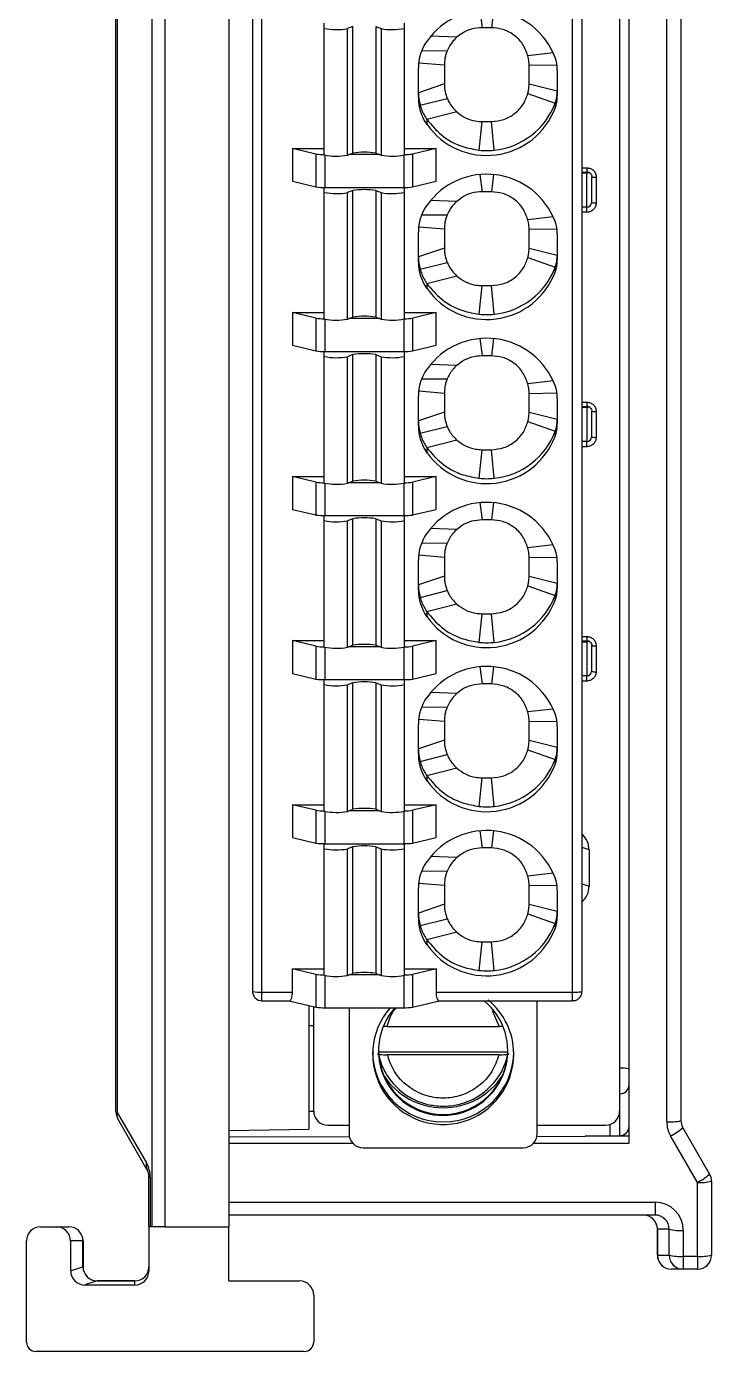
# Model space of a CAD drawing. Header units: millimetres. Extents: x 166 to 181, y 169 to 275.
# Drawn here: x 165.83 to 180.38, y 169.47 to 197.63 of the extents above; entities that cross this region are included whole.
import ezdxf

# ---------------------------------------------------------------- set-up
doc = ezdxf.new("R2010")
doc.units = ezdxf.units.MM

msp = doc.modelspace()

# ---------------------------------------------------------------- linework, layer by layer
at = {"color": 7, "linetype": 'Continuous', "lineweight": 25}
for p, q in [((167.729, 174.559), (167.729, 240.281)), ((167.757, 240.27), (167.757, 174.548)), ((170.129, 240.116), (170.129, 172.117)), ((179.729, 224.029), (179.729, 174.373)), ((178.429, 174.575), (178.429, 223.687)), ((178.629, 173.895), (178.629, 223.829)), ((170.629, 219.259), (170.629, 177.12)), ((170.829, 177.103), (170.829, 219.242)), ((177.429, 177.103), (177.429, 219.242)), ((177.629, 177.12), (177.629, 219.259)), ((168.77, 214.986), (168.77, 172.117)), ((168.498, 172.117), (168.498, 214.845)), ((172.154, 197.586), (172.154, 197.693)), ((173.854, 197.693), (173.854, 197.586)), ((172.154, 194.896), (172.154, 197.586)), ((172.76, 197.625), (172.648, 197.581)), ((172.648, 194.892), (172.648, 197.581)), ((172.76, 194.936), (172.76, 197.625)), ((173.248, 197.625), (173.36, 197.581)), ((173.248, 197.625), (173.248, 194.936)), ((173.36, 197.581), (173.36, 194.892)), ((173.854, 197.586), (173.854, 194.896)), ((175.704, 197.6), (175.504, 197.6)), ((174.154, 196.114), (174.154, 196.744)), ((174.704, 196.802), (174.704, 196.404)), ((176.504, 196.404), (176.504, 196.802)), ((177.104, 196.706), (177.104, 196.151)), ((174.704, 196.404), (174.154, 196.219)), ((176.504, 196.404), (177.104, 196.256)), ((174.19, 195.954), (174.765, 196.098)), ((176.478, 196.202), (177.057, 195.995)), ((177.057, 195.995), (177.057, 195.891)), ((174.969, 195.81), (174.335, 195.646)), ((174.335, 195.646), (174.335, 195.542)), ((175.447, 194.997), (175.504, 195.606)), ((175.504, 195.606), (175.704, 195.606)), ((175.761, 194.997), (175.704, 195.606)), ((171.479, 195.034), (172.154, 195.034)), ((171.479, 195.034), (171.479, 194.337)), ((171.977, 194.915), (171.479, 195.034)), ((171.977, 194.915), (171.977, 194.217)), ((172.648, 194.892), (172.76, 194.936)), ((173.33, 194.903), (172.677, 194.903)), ((173.248, 194.936), (173.36, 194.892)), ((173.854, 195.034), (174.529, 195.034)), ((174.529, 195.034), (174.031, 194.915)), ((174.031, 194.915), (174.031, 194.217)), ((174.529, 194.337), (174.529, 195.034)), ((171.479, 194.337), (171.977, 194.217)), ((174.031, 194.217), (174.529, 194.337)), ((177.629, 194.532), (177.729, 194.532)), ((177.629, 194.513), (177.729, 194.513)), ((177.729, 194.537), (177.729, 194.532)), ((177.729, 193.785), (177.729, 194.513)), ((177.829, 194.432), (177.829, 193.885)), ((177.929, 194.424), (177.929, 193.876)), ((172.154, 194.099), (172.154, 194.206)), ((172.154, 191.41), (172.154, 194.099)), ((172.165, 194.206), (173.843, 194.206)), ((172.76, 194.139), (172.648, 194.095)), ((172.648, 191.405), (172.648, 194.095)), ((172.76, 191.449), (172.76, 194.139)), ((173.248, 194.139), (173.36, 194.095)), ((173.248, 194.139), (173.248, 191.449)), ((173.36, 194.095), (173.36, 191.405)), ((173.854, 194.206), (173.854, 194.099)), ((173.854, 194.099), (173.854, 191.41)), ((175.704, 194.114), (175.504, 194.114)), ((177.729, 193.677), (177.729, 193.785)), ((174.154, 192.627), (174.154, 193.257)), ((174.704, 193.316), (174.704, 192.917)), ((176.504, 192.917), (176.504, 193.316)), ((177.104, 193.22), (177.104, 192.664)), ((174.704, 192.917), (174.154, 192.732)), ((176.504, 192.917), (177.104, 192.769)), ((174.19, 192.467), (174.765, 192.611)), ((176.478, 192.715), (177.057, 192.509)), ((177.057, 192.509), (177.057, 192.404)), ((174.969, 192.323), (174.335, 192.159)), ((174.335, 192.159), (174.335, 192.055)), ((175.447, 191.51), (175.504, 192.119)), ((175.504, 192.119), (175.704, 192.119)), ((175.761, 191.51), (175.704, 192.119)), ((171.479, 191.547), (172.154, 191.547)), ((171.479, 191.547), (171.479, 190.85)), ((171.977, 191.428), (171.479, 191.547)), ((173.854, 191.547), (174.529, 191.547)), ((174.529, 191.547), (174.031, 191.428)), ((174.529, 190.85), (174.529, 191.547)), ((171.977, 191.428), (171.977, 190.731)), ((172.648, 191.405), (172.76, 191.449)), ((173.33, 191.417), (172.677, 191.417)), ((173.248, 191.449), (173.36, 191.405)), ((174.031, 191.428), (174.031, 190.731)), ((171.479, 190.85), (171.977, 190.731)), ((172.154, 190.613), (172.154, 190.719)), ((172.165, 190.719), (173.843, 190.719)), ((172.76, 190.652), (172.648, 190.608)), ((172.76, 187.962), (172.76, 190.652)), ((173.248, 190.652), (173.36, 190.608)), ((173.248, 190.652), (173.248, 187.962)), ((173.854, 190.719), (173.854, 190.613)), ((174.031, 190.731), (174.529, 190.85)), ((172.154, 187.923), (172.154, 190.613)), ((172.648, 187.918), (172.648, 190.608)), ((173.36, 190.608), (173.36, 187.918)), ((173.854, 190.613), (173.854, 187.923)), ((175.704, 190.627), (175.504, 190.627)), ((174.704, 189.829), (174.704, 189.43)), ((176.504, 189.43), (176.504, 189.829)), ((174.154, 189.141), (174.154, 189.77)), ((177.104, 189.733), (177.104, 189.178)), ((177.629, 189.551), (177.729, 189.551)), ((177.629, 189.532), (177.729, 189.532)), ((177.729, 189.556), (177.729, 189.551)), ((177.729, 189.532), (177.729, 188.804)), ((174.704, 189.43), (174.154, 189.245)), ((176.478, 189.228), (177.057, 189.022)), ((176.504, 189.43), (177.104, 189.282)), ((177.829, 189.451), (177.829, 188.904)), ((177.929, 189.443), (177.929, 188.895)), ((174.19, 188.98), (174.765, 189.124)), ((177.057, 189.022), (177.057, 188.917)), ((174.969, 188.837), (174.335, 188.673)), ((174.335, 188.673), (174.335, 188.568)), ((177.729, 188.696), (177.729, 188.804)), ((175.447, 188.024), (175.504, 188.632)), ((175.504, 188.632), (175.704, 188.632)), ((175.761, 188.024), (175.704, 188.632)), ((171.479, 188.061), (172.154, 188.061)), ((171.479, 188.061), (171.479, 187.363)), ((171.977, 187.941), (171.479, 188.061)), ((171.977, 187.941), (171.977, 187.244)), ((172.648, 187.918), (172.76, 187.962)), ((173.33, 187.93), (172.677, 187.93)), ((173.248, 187.962), (173.36, 187.918)), ((173.854, 188.061), (174.529, 188.061)), ((174.529, 188.061), (174.031, 187.941)), ((174.031, 187.941), (174.031, 187.244)), ((174.529, 187.363), (174.529, 188.061)), ((171.479, 187.363), (171.977, 187.244)), ((174.031, 187.244), (174.529, 187.363)), ((172.154, 187.126), (172.154, 187.233)), ((172.154, 184.436), (172.154, 187.126)), ((172.165, 187.233), (173.843, 187.233)), ((172.76, 187.165), (172.648, 187.121)), ((172.648, 184.432), (172.648, 187.121)), ((172.76, 184.476), (172.76, 187.165)), ((173.248, 187.165), (173.36, 187.121)), ((173.248, 187.165), (173.248, 184.476)), ((173.36, 187.121), (173.36, 184.432)), ((173.854, 187.233), (173.854, 187.126)), ((173.854, 187.126), (173.854, 184.436)), ((175.704, 187.14), (175.504, 187.14)), ((174.154, 185.654), (174.154, 186.283)), ((174.704, 186.342), (174.704, 185.944)), ((176.504, 185.944), (176.504, 186.342)), ((177.104, 186.246), (177.104, 185.691)), ((174.704, 185.944), (174.154, 185.758)), ((176.504, 185.944), (177.104, 185.796)), ((174.19, 185.493), (174.765, 185.638)), ((176.478, 185.742), (177.057, 185.535)), ((174.969, 185.35), (174.335, 185.186)), ((177.057, 185.535), (177.057, 185.431)), ((174.335, 185.186), (174.335, 185.082)), ((175.447, 184.537), (175.504, 185.146)), ((175.504, 185.146), (175.704, 185.146)), ((175.761, 184.537), (175.704, 185.146)), ((171.479, 184.574), (172.154, 184.574)), ((171.479, 184.574), (171.479, 183.877)), ((171.977, 184.455), (171.479, 184.574)), ((171.977, 184.455), (171.977, 183.757)), ((172.648, 184.432), (172.76, 184.476)), ((173.33, 184.443), (172.677, 184.443)), ((173.248, 184.476), (173.36, 184.432)), ((173.854, 184.574), (174.529, 184.574)), ((174.529, 184.574), (174.031, 184.455)), ((174.031, 184.455), (174.031, 183.757)), ((174.529, 183.877), (174.529, 184.574)), ((177.629, 184.57), (177.729, 184.57)), ((177.629, 184.551), (177.729, 184.551)), ((177.729, 184.575), (177.729, 184.57)), ((177.729, 184.551), (177.729, 183.823)), ((177.829, 184.471), (177.829, 183.923)), ((177.929, 184.462), (177.929, 183.914)), ((171.479, 183.877), (171.977, 183.757)), ((172.154, 183.639), (172.154, 183.746)), ((172.154, 180.95), (172.154, 183.639)), ((172.165, 183.746), (173.843, 183.746)), ((172.76, 183.679), (172.648, 183.635)), ((172.648, 180.945), (172.648, 183.635)), ((172.76, 180.989), (172.76, 183.679)), ((173.248, 183.679), (173.36, 183.635)), ((173.248, 183.679), (173.248, 180.989)), ((173.36, 183.635), (173.36, 180.945)), ((173.854, 183.746), (173.854, 183.639)), ((173.854, 183.639), (173.854, 180.95)), ((174.031, 183.757), (174.529, 183.877)), ((175.704, 183.653), (175.504, 183.653)), ((177.729, 183.715), (177.729, 183.823)), ((174.154, 182.167), (174.154, 182.797)), ((174.704, 182.856), (174.704, 182.457)), ((176.504, 182.457), (176.504, 182.856)), ((177.104, 182.76), (177.104, 182.204)), ((174.704, 182.457), (174.154, 182.272)), ((176.478, 182.255), (177.057, 182.048)), ((176.504, 182.457), (177.104, 182.309)), ((174.19, 182.007), (174.765, 182.151)), ((177.057, 182.048), (177.057, 181.944)), ((174.969, 181.863), (174.335, 181.699)), ((174.335, 181.699), (174.335, 181.595)), ((175.447, 181.05), (175.504, 181.659)), ((175.504, 181.659), (175.704, 181.659)), ((175.761, 181.05), (175.704, 181.659)), ((171.479, 181.087), (172.154, 181.087)), ((171.479, 181.087), (171.479, 180.39)), ((171.977, 180.968), (171.479, 181.087)), ((173.854, 181.087), (174.529, 181.087)), ((174.529, 181.087), (174.031, 180.968)), ((174.529, 180.39), (174.529, 181.087)), ((171.977, 180.968), (171.977, 180.271)), ((172.648, 180.945), (172.76, 180.989)), ((173.33, 180.957), (172.677, 180.957)), ((173.248, 180.989), (173.36, 180.945)), ((174.031, 180.968), (174.031, 180.271)), ((171.479, 180.39), (171.977, 180.271)), ((172.154, 180.153), (172.154, 180.259)), ((172.165, 180.259), (173.843, 180.259)), ((173.854, 180.259), (173.854, 180.153)), ((174.031, 180.271), (174.529, 180.39)), ((177.629, 180.464), (177.647, 180.446)), ((172.154, 177.463), (172.154, 180.153)), ((172.76, 180.192), (172.648, 180.148)), ((172.648, 177.458), (172.648, 180.148)), ((172.76, 177.502), (172.76, 180.192)), ((173.248, 180.192), (173.36, 180.148)), ((173.248, 180.192), (173.248, 177.502)), ((173.36, 180.148), (173.36, 177.458)), ((173.854, 180.153), (173.854, 177.463)), ((175.704, 180.167), (175.504, 180.167)), ((177.779, 180.129), (177.629, 180.178)), ((177.779, 180.129), (177.779, 179.356)), ((177.629, 179.405), (177.779, 179.356)), ((174.154, 178.681), (174.154, 179.31)), ((174.704, 179.369), (174.704, 178.97)), ((176.504, 178.97), (176.504, 179.369)), ((177.104, 179.273), (177.104, 178.718)), ((174.704, 178.97), (174.154, 178.785)), ((176.504, 178.97), (177.104, 178.822)), ((174.19, 178.52), (174.765, 178.664)), ((176.478, 178.768), (177.057, 178.562)), ((177.057, 178.562), (177.057, 178.457)), ((174.969, 178.377), (174.335, 178.213)), ((174.335, 178.213), (174.335, 178.108)), ((175.447, 177.564), (175.504, 178.172)), ((175.504, 178.172), (175.704, 178.172)), ((175.761, 177.564), (175.704, 178.172)), ((171.479, 177.601), (172.154, 177.601)), ((171.479, 177.103), (171.479, 177.601)), ((171.977, 177.481), (171.479, 177.601)), ((171.977, 177.481), (171.977, 176.784)), ((172.648, 177.458), (172.76, 177.502)), ((173.33, 177.47), (172.677, 177.47)), ((173.248, 177.502), (173.36, 177.458)), ((173.854, 177.601), (174.529, 177.601)), ((174.529, 177.601), (174.031, 177.481)), ((174.031, 177.481), (174.031, 176.784)), ((174.529, 177.601), (174.529, 177.103)), ((170.829, 177.103), (171.479, 177.103)), ((170.829, 176.92), (171.412, 176.92)), ((171.409, 176.92), (171.977, 176.784)), ((174.031, 176.784), (174.598, 176.92)), ((174.529, 177.103), (177.429, 177.103)), ((174.595, 176.92), (177.429, 176.92)), ((176.679, 174.095), (176.679, 176.92)), ((171.829, 176.819), (171.829, 174.194)), ((171.929, 174.575), (171.929, 176.796)), ((172.165, 176.773), (173.843, 176.773)), ((172.679, 176.773), (172.679, 174.095)), ((173.491, 176.371), (175.866, 176.371)), ((176.053, 175.825), (173.305, 175.825)), ((175.866, 175.773), (173.491, 175.773)), ((178.432, 174.054), (178.432, 174.944)), ((167.757, 174.548), (168.376, 173.475)), ((168.388, 173.336), (167.769, 174.409)), ((171.929, 174.567), (171.829, 174.567)), ((170.129, 174.161), (171.829, 174.194)), ((170.129, 174.029), (172.685, 174.033)), ((172.229, 174.276), (172.679, 174.276)), ((176.673, 174.039), (177.694, 174.041)), ((176.679, 174.276), (178.129, 174.276)), ((177.694, 174.041), (178.415, 174.053)), ((178.629, 174.042), (177.694, 174.041)), ((178.229, 174.05), (178.229, 174.293)), ((178.432, 174.054), (178.425, 174.054)), ((180.079, 173.06), (179.509, 174.047)), ((179.769, 174.223), (180.338, 173.236)), ((170.129, 173.895), (172.756, 173.895)), ((172.979, 173.796), (176.379, 173.796)), ((176.601, 173.895), (178.629, 173.895)), ((168.429, 172.117), (168.429, 173.186)), ((168.457, 173.175), (168.457, 172.117)), ((180.079, 171.49), (180.079, 173.06)), ((180.379, 173.086), (180.379, 171.517)), ((170.129, 172.64), (179.179, 172.64)), ((179.179, 172.64), (179.179, 172.367)), ((179.179, 172.367), (170.129, 172.367)), ((166.129, 172.117), (166.462, 172.117)), ((166.462, 172.117), (166.729, 172.117)), ((168.457, 172.117), (168.429, 172.117)), ((168.429, 172.117), (168.429, 171.179)), ((168.498, 172.117), (168.457, 172.117)), ((168.77, 172.117), (168.498, 172.117)), ((168.77, 172.117), (170.129, 172.117)), ((170.129, 170.967), (170.129, 172.117)), ((179.23, 172.067), (179.229, 172.067)), ((179.229, 171.517), (179.229, 172.067)), ((179.478, 172.067), (179.23, 172.067)), ((179.23, 172.067), (179.23, 171.517)), ((179.478, 171.517), (179.478, 172.067)), ((179.479, 172.067), (179.478, 172.067)), ((179.479, 171.517), (179.479, 172.067)), ((165.829, 169.667), (165.829, 171.817)), ((167.028, 171.817), (166.764, 171.817)), ((166.764, 171.817), (166.766, 171.179)), ((167.028, 171.266), (167.028, 171.817)), ((167.029, 171.817), (167.028, 171.817)), ((167.029, 171.817), (167.029, 171.267)), ((179.779, 172.04), (179.779, 171.49)), ((179.23, 171.517), (179.229, 171.517)), ((179.23, 171.517), (179.478, 171.517)), ((179.479, 171.517), (179.478, 171.517)), ((179.779, 171.49), (180.079, 171.49)), ((179.779, 171.49), (179.779, 171.217)), ((180.079, 171.49), (180.079, 171.217)), ((166.766, 171.179), (167.028, 171.266)), ((179.777, 171.217), (179.529, 171.217)), ((179.777, 171.217), (179.779, 171.217)), ((180.079, 171.217), (179.779, 171.217)), ((167.328, 170.966), (167.068, 170.88)), ((168.129, 170.967), (167.328, 170.967)), ((167.329, 170.967), (168.129, 170.967)), ((168.129, 170.88), (168.129, 170.967)), ((168.129, 170.967), (168.129, 170.967)), ((170.129, 170.967), (171.629, 170.967)), ((167.068, 170.88), (168.129, 170.88)), ((171.929, 170.667), (171.929, 169.667)), ((171.729, 169.467), (166.029, 169.467))]:
    msp.add_line(p, q, dxfattribs=at)
at = {"color": 8, "linetype": 'Continuous', "lineweight": 25}
for p, q in [((178.432, 175.485), (178.432, 223.829)), ((179.429, 174.347), (179.429, 223.829)), ((175.459, 197.966), (175.504, 197.6)), ((175.748, 197.966), (175.704, 197.6)), ((174.969, 197.396), (174.413, 197.417)), ((174.225, 197.113), (174.765, 197.108)), ((174.704, 196.802), (174.159, 196.848)), ((177.015, 197.067), (176.478, 197.004)), ((176.504, 196.802), (177.096, 196.811)), ((172.165, 194.89), (172.165, 194.206)), ((173.843, 194.89), (173.843, 194.206)), ((177.629, 194.623), (177.729, 194.623)), ((177.729, 194.623), (177.729, 194.537)), ((175.459, 194.479), (175.504, 194.114)), ((175.748, 194.479), (175.704, 194.114)), ((174.969, 193.909), (174.413, 193.931)), ((177.729, 193.785), (177.629, 193.785)), ((174.225, 193.626), (174.765, 193.622)), ((177.015, 193.58), (176.478, 193.518)), ((177.729, 193.677), (177.629, 193.677)), ((174.704, 193.316), (174.159, 193.361)), ((176.504, 193.316), (177.096, 193.324)), ((172.165, 191.403), (172.165, 190.719)), ((173.843, 191.403), (173.843, 190.719)), ((175.459, 190.993), (175.504, 190.627)), ((175.748, 190.993), (175.704, 190.627)), ((174.969, 190.423), (174.413, 190.444)), ((174.225, 190.139), (174.765, 190.135)), ((177.015, 190.093), (176.478, 190.031)), ((174.704, 189.829), (174.159, 189.874)), ((176.504, 189.829), (177.096, 189.838)), ((177.629, 189.642), (177.729, 189.642)), ((177.729, 189.642), (177.729, 189.556)), ((177.729, 188.804), (177.629, 188.804)), ((177.729, 188.696), (177.629, 188.696)), ((172.165, 187.917), (172.165, 187.233)), ((173.843, 187.917), (173.843, 187.233)), ((175.459, 187.506), (175.504, 187.14)), ((175.748, 187.506), (175.704, 187.14)), ((174.969, 186.936), (174.413, 186.957)), ((174.225, 186.653), (174.765, 186.648)), ((177.015, 186.607), (176.478, 186.544)), ((174.704, 186.342), (174.159, 186.388)), ((176.504, 186.342), (177.096, 186.351)), ((177.629, 184.661), (177.729, 184.661)), ((177.729, 184.661), (177.729, 184.575)), ((172.165, 184.43), (172.165, 183.746)), ((173.843, 184.43), (173.843, 183.746)), ((175.459, 184.019), (175.504, 183.653)), ((175.748, 184.019), (175.704, 183.653)), ((177.729, 183.823), (177.629, 183.823)), ((177.729, 183.715), (177.629, 183.715)), ((174.969, 183.449), (174.413, 183.471)), ((174.225, 183.166), (174.765, 183.162)), ((177.015, 183.12), (176.478, 183.058)), ((174.704, 182.856), (174.159, 182.901)), ((176.504, 182.856), (177.096, 182.864)), ((172.165, 180.943), (172.165, 180.259)), ((173.843, 180.943), (173.843, 180.259)), ((175.459, 180.533), (175.504, 180.167)), ((175.748, 180.533), (175.704, 180.167)), ((177.629, 180.436), (177.647, 180.446)), ((174.969, 179.963), (174.413, 179.984)), ((174.225, 179.679), (174.765, 179.675)), ((174.704, 179.369), (174.159, 179.414)), ((177.015, 179.633), (176.478, 179.571)), ((176.504, 179.369), (177.096, 179.378)), ((172.165, 177.457), (172.165, 176.773)), ((173.843, 177.457), (173.843, 176.773)), ((170.829, 176.92), (170.829, 177.103)), ((177.429, 176.92), (177.429, 177.103)), ((175.718, 176.713), (175.866, 176.371)), ((171.829, 176.392), (171.929, 176.392)), ((178.429, 175.485), (178.432, 175.485)), ((178.432, 174.944), (178.429, 174.944)), ((178.425, 174.529), (178.425, 174.054))]:
    msp.add_line(p, q, dxfattribs=at)
at = {"color": 7, "linetype": 'Continuous', "lineweight": 25, "flags": 128}
for points in [[(177.836, 194.429), (177.831, 194.431), (177.829, 194.432)], [(177.836, 189.448), (177.831, 189.45), (177.829, 189.451)], [(177.836, 184.467), (177.831, 184.469), (177.829, 184.471)]]:
    msp.add_lwpolyline(points, dxfattribs=at)
at = {"color": 7, "linetype": 'Continuous', "lineweight": 25}
for centre, radius, start, end in [((175.604, 196.421), 1.552, 20.591, 144.7909), ((172.413, 198.886), 1.326, 258.7141, 280.1925), ((173.594, 198.886), 1.326, 259.8075, 281.2859), ((175.147, 196.743), 0.994, 144.8158, 179.9907), ((176.359, 196.706), 0.745, 0.002, 20.4659), ((175.146, 196.219), 0.993, 180.0007, 195.4839), ((175.147, 196.114), 0.994, 180.0094, 215.1841), ((175.606, 196.538), 1.549, 275.7465, 339.4715), ((176.359, 196.256), 0.745, 339.5341, 359.998), ((176.359, 196.151), 0.745, 339.5341, 359.9981), ((175.604, 196.437), 1.552, 215.2092, 339.409), ((172.133, 195.964), 1.061, 261.5066, 271.0933), ((172.413, 196.197), 1.326, 258.714, 280.1922), ((173.004, 193.408), 1.547, 80.9202, 99.0798), ((173.594, 196.197), 1.326, 259.8078, 281.286), ((173.874, 195.964), 1.061, 268.9067, 278.4934), ((175.604, 196.545), 1.556, 264.1973, 275.8027), ((175.604, 192.934), 1.552, 20.591, 144.7908), ((177.729, 194.613), 0.1, 269.9909, 298.094), ((172.137, 195.296), 1.091, 261.5557, 271.4592), ((172.413, 195.4), 1.326, 258.7133, 280.1929), ((173.004, 192.612), 1.546, 80.9193, 99.0807), ((173.594, 195.4), 1.326, 259.8071, 281.2867), ((173.87, 195.296), 1.091, 268.5408, 278.4443), ((175.147, 193.257), 0.994, 144.8159, 179.9906), ((177.729, 193.885), 0.0998, 269.8912, 359.8907), ((177.904, 194.169), 0.294, 255.2044, 274.8316), ((176.359, 193.22), 0.745, 0.002, 20.4659), ((175.146, 192.732), 0.993, 180.0007, 195.4839), ((175.147, 192.627), 0.994, 180.0094, 215.1841), ((176.359, 192.769), 0.745, 339.5341, 359.998), ((176.359, 192.664), 0.745, 339.534, 359.9981), ((175.604, 192.95), 1.552, 215.2092, 339.409), ((175.606, 193.052), 1.549, 275.7465, 339.4715), ((175.604, 193.058), 1.556, 264.1985, 275.8015), ((172.133, 192.477), 1.061, 261.5066, 271.0933), ((172.413, 192.71), 1.326, 258.7145, 280.1917), ((173.004, 189.922), 1.547, 80.9202, 99.0798), ((173.594, 192.71), 1.326, 259.8083, 281.2855), ((173.874, 192.477), 1.061, 268.9067, 278.4934), ((175.604, 189.448), 1.552, 20.5911, 144.7908), ((172.137, 191.81), 1.091, 261.5579, 271.4593), ((173.004, 189.125), 1.546, 80.9193, 99.0807), ((173.87, 191.81), 1.091, 268.5407, 278.4421), ((172.413, 191.913), 1.326, 258.7145, 280.1917), ((173.594, 191.913), 1.326, 259.8083, 281.2855), ((175.147, 189.77), 0.994, 144.8161, 179.9905), ((176.359, 189.733), 0.745, 0.0021, 20.4658), ((177.729, 189.632), 0.1, 269.9971, 298.0921), ((175.146, 189.245), 0.993, 180.001, 195.4834), ((176.359, 189.282), 0.745, 339.5342, 359.9979), ((175.147, 189.141), 0.994, 180.0095, 215.1839), ((175.606, 189.565), 1.549, 275.7466, 339.4714), ((176.359, 189.178), 0.745, 339.5342, 359.9979), ((175.604, 189.463), 1.552, 215.2092, 339.4089), ((177.729, 188.904), 0.0998, 269.8917, 359.8891), ((177.904, 189.188), 0.294, 255.2072, 274.833), ((172.133, 188.991), 1.061, 261.5064, 271.0947), ((172.413, 189.223), 1.326, 258.712, 280.1942), ((173.004, 186.435), 1.547, 80.921, 99.079), ((173.594, 189.223), 1.326, 259.8058, 281.288), ((173.874, 188.991), 1.061, 268.9053, 278.4936), ((175.604, 189.572), 1.556, 264.199, 275.801), ((175.604, 185.961), 1.552, 20.5911, 144.7908), ((172.137, 188.323), 1.091, 261.5579, 271.4593), ((172.413, 188.426), 1.326, 258.7137, 280.1934), ((173.004, 185.638), 1.546, 80.9193, 99.0807), ((173.594, 188.426), 1.326, 259.8066, 281.2863), ((173.87, 188.323), 1.091, 268.5407, 278.4421), ((175.147, 186.283), 0.994, 144.816, 179.9906), ((176.359, 186.246), 0.745, 0.0021, 20.4658), ((175.146, 185.758), 0.993, 180.0007, 195.484), ((175.147, 185.654), 0.994, 180.0095, 215.1839), ((176.359, 185.796), 0.745, 339.5342, 359.9979), ((176.359, 185.691), 0.745, 339.5342, 359.9982), ((175.604, 185.977), 1.552, 215.2092, 339.4089), ((175.606, 186.078), 1.549, 275.7466, 339.4714), ((172.133, 185.504), 1.061, 261.5064, 271.0947), ((173.004, 182.948), 1.547, 80.921, 99.079), ((173.874, 185.504), 1.061, 268.9053, 278.4936), ((175.604, 186.085), 1.556, 264.199, 275.801), ((177.729, 184.651), 0.1, 269.9971, 298.0921), ((172.413, 185.737), 1.326, 258.7135, 280.1927), ((173.594, 185.737), 1.326, 259.8073, 281.2865), ((175.604, 182.474), 1.552, 20.5911, 144.7908), ((177.729, 183.923), 0.0998, 269.8917, 359.8913), ((177.904, 184.207), 0.294, 255.1983, 274.8378), ((172.137, 184.836), 1.091, 261.5579, 271.4593), ((172.413, 184.939), 1.326, 258.712, 280.1942), ((173.004, 182.152), 1.546, 80.9193, 99.0807), ((173.594, 184.939), 1.326, 259.8058, 281.288), ((173.87, 184.836), 1.091, 268.5407, 278.4421), ((175.147, 182.797), 0.994, 144.8157, 179.9906), ((176.359, 182.76), 0.745, 0.0021, 20.4658), ((175.146, 182.272), 0.993, 180.0007, 195.4839), ((176.359, 182.309), 0.745, 339.5342, 359.9979), ((176.359, 182.204), 0.745, 339.5339, 359.9982), ((175.147, 182.167), 0.994, 180.0095, 215.1839), ((175.604, 182.49), 1.552, 215.2093, 339.4091), ((175.606, 182.592), 1.549, 275.7466, 339.4714), ((172.133, 182.017), 1.061, 261.5064, 271.0947), ((172.413, 182.25), 1.326, 258.7145, 280.1917), ((173.004, 179.462), 1.547, 80.921, 99.079), ((173.594, 182.25), 1.326, 259.8083, 281.2855), ((173.874, 182.017), 1.061, 268.9053, 278.4936), ((175.604, 182.599), 1.556, 264.199, 275.801), ((175.604, 178.987), 1.552, 20.591, 144.7909), ((172.137, 181.349), 1.09, 261.5536, 271.4614), ((173.87, 181.349), 1.09, 268.5386, 278.4464), ((177.331, 180.129), 0.447, 0.0192, 45.1358), ((172.413, 181.453), 1.326, 258.712, 280.1942), ((173.004, 178.665), 1.547, 80.921, 99.079), ((173.594, 181.453), 1.326, 259.8058, 281.288), ((175.147, 179.31), 0.994, 144.8157, 179.9906), ((176.359, 179.273), 0.745, 0.0021, 20.4658), ((177.331, 179.357), 0.448, 311.6766, 359.9705), ((176.359, 178.822), 0.745, 339.5342, 359.9982), ((175.146, 178.785), 0.993, 180.0007, 195.4839), ((175.147, 178.681), 0.994, 180.0095, 215.1839), ((175.606, 179.105), 1.549, 275.7466, 339.4714), ((176.359, 178.718), 0.745, 339.5339, 359.9982), ((175.604, 179.003), 1.552, 215.2093, 339.4091), ((172.133, 178.531), 1.061, 261.5064, 271.0947), ((172.413, 178.763), 1.326, 258.7145, 280.1917), ((173.004, 175.975), 1.547, 80.921, 99.079), ((173.594, 178.763), 1.326, 259.8083, 281.2855), ((173.874, 178.531), 1.061, 268.9053, 278.4936), ((175.604, 179.112), 1.556, 264.199, 275.801), ((170.779, 177.689), 0.589, 255.2054, 274.8327), ((177.577, 177.218), 0.111, 266.2365, 297.5238), ((170.829, 177.121), 0.2, 225.1357, 270.0204), ((174.678, 175.857), 1.373, 138.1914, 50.7137), ((174.686, 175.788), 1.492, 0.028, 50.4807), ((177.437, 178.825), 1.723, 269.7147, 274.422), ((172.137, 177.863), 1.091, 261.5552, 271.4598), ((174.68, 175.789), 1.498, 138.981, 359.9856), ((173.87, 177.863), 1.091, 268.5402, 278.4448), ((174.679, 175.844), 1.5, 180.1584, 359.8416), ((174.679, 175.88), 1.375, 180.152, 359.848), ((178.48, 174.912), 0.575, 75.0623, 94.802), ((178.429, 175.143), 0.2, 270.8881, 359.8928), ((167.756, 174.587), 0.0383, 225.2985, 271.7818), ((168.029, 174.559), 0.3, 180, 210), ((167.924, 174.493), 0.176, 161.5989, 208.3424), ((172.228, 174.575), 0.299, 180.1088, 270.1098), ((178.129, 174.575), 0.299, 269.8902, 359.8912), ((179.503, 175.227), 0.883, 265.1679, 284.7947), ((180.029, 174.347), 0.6, 180, 210), ((180.029, 174.373), 0.3, 180, 210), ((172.978, 174.096), 0.299, 180.1095, 270.1084), ((176.379, 174.096), 0.299, 269.8917, 359.8904), ((179.045, 175.011), 1.07, 295.7063, 312.5674), ((168.543, 173.42), 0.176, 161.5997, 208.3416), ((167.857, 173.175), 0.6, 0, 30), ((168.129, 173.186), 0.3, 0, 30), ((168.456, 173.213), 0.0383, 225.2987, 271.781), ((179.614, 174.025), 1.07, 295.7062, 312.5674), ((180.079, 173.086), 0.3, 360, 30), ((180.153, 173.94), 0.883, 265.166, 284.7951), ((179.179, 172.04), 0.6, 0, 90), ((178.929, 172.067), 0.3, 0, 90), ((178.93, 172.067), 0.299, 359.9015, 89.9007), ((179.179, 172.067), 0.3, 0, 90), ((166.129, 171.817), 0.3, 90, 180), ((166.728, 171.817), 0.3, 359.9648, 89.9642), ((166.729, 171.817), 0.3, 0, 90), ((179.704, 172.921), 0.883, 255.203, 274.8344), ((179.529, 171.517), 0.3, 180, 270), ((179.529, 171.516), 0.299, 179.9009, 269.9006), ((179.777, 171.516), 0.299, 179.9007, 269.9007), ((179.704, 172.371), 0.883, 255.2053, 274.8321), ((179.779, 171.517), 0.3, 180, 270), ((180.153, 172.371), 0.883, 265.1679, 284.7947), ((180.079, 171.517), 0.3, 270, 360), ((167.328, 171.266), 0.3, 180.0245, 269.9115), ((167.329, 171.267), 0.3, 180.023, 269.9666), ((167.329, 171.267), 0.3, 179.9989, 269.9996), ((167.329, 171.267), 0.3, 180, 270), ((168.129, 171.267), 0.3, 269.9969, 359.9956), ((168.129, 171.267), 0.3, 270, 0), ((171.629, 170.667), 0.3, 0, 90), ((166.029, 169.667), 0.2, 180, 270), ((171.729, 169.667), 0.2, 270, 0)]:
    msp.add_arc(centre, radius, start, end, dxfattribs=at)
at = {"color": 8, "linetype": 'Continuous', "lineweight": 25}
for centre, radius, start, end in [((177.91, 194.904), 0.481, 261.1276, 272.1856), ((177.911, 189.934), 0.492, 261.2532, 272.0623), ((177.911, 184.953), 0.492, 261.2532, 272.0623), ((174.679, 176.15), 1.503, 212.6956, 327.3044)]:
    msp.add_arc(centre, radius, start, end, dxfattribs=at)
at = {"color": 7, "linetype": 'Continuous', "lineweight": 25}
for centre, major_axis, ratio, start_param, end_param in [((171.406, 177.12), (-0.007, 0.2), 0.362166, 3.041102, 4.611898), ((174.601, 177.12), (0.007, 0.2), 0.362166, 1.671287, 3.242084), ((178.429, 175.442), (-0.003, 0.5), 0.007561, 3.228933, 4.799425), ((178.429, 173.854), (0.196, 0.038), 0.995902, 1.398469, 1.450604), ((178.429, 174.253), (0.196, 0.038), 0.995902, 4.540062, 6.093405), ((166.463, 171.817), (0.24, -0.181), 0.995464, 0.647407, 2.218203), ((166.729, 171.267), (0.3, 0), 0.033333, 6.233227, 6.258193), ((167.067, 171.179), (0.268, -0.136), 0.995641, 3.614774, 5.184738), ((166.729, 170.967), (0.6, 0), 0.016667, 6.233227, 6.258193), ((168.129, 171.179), (0.3, 0), 0.998683, 4.712389, 6.283185)]:
    msp.add_ellipse(centre, major_axis=major_axis, ratio=ratio, start_param=start_param, end_param=end_param, dxfattribs=at)
for points, knots in [([(174.969, 197.396), (174.943, 197.37), (174.887, 197.317), (174.817, 197.22), (174.782, 197.146), (174.765, 197.108)], [0, 0, 0, 0, 0.308428, 0.650099, 1, 1, 1, 1]), ([(175.504, 197.6), (175.429, 197.594), (175.281, 197.582), (175.099, 197.5), (175.005, 197.425), (174.969, 197.396)], [0, 0, 0, 0, 0.381094, 0.762191, 1, 1, 1, 1]), ([(176.478, 197.004), (176.446, 197.089), (176.384, 197.258), (176.19, 197.453), (175.956, 197.578), (175.785, 197.593), (175.704, 197.6)], [0, 0, 0, 0, 0.256401, 0.512803, 0.769142, 1, 1, 1, 1]), ([(174.765, 197.108), (174.755, 197.083), (174.736, 197.032), (174.71, 196.93), (174.706, 196.853), (174.704, 196.802)], [0, 0, 0, 0, 0.259576, 0.519157, 1, 1, 1, 1]), ([(176.504, 196.802), (176.503, 196.827), (176.502, 196.873), (176.493, 196.941), (176.483, 196.983), (176.478, 197.004)], [0, 0, 0, 0, 0.358113, 0.677968, 1, 1, 1, 1]), ([(174.704, 196.404), (174.705, 196.377), (174.706, 196.322), (174.722, 196.218), (174.748, 196.145), (174.765, 196.098)], [0, 0, 0, 0, 0.259586, 0.519164, 1, 1, 1, 1]), ([(176.478, 196.202), (176.483, 196.225), (176.494, 196.27), (176.502, 196.338), (176.503, 196.382), (176.504, 196.404)], [0, 0, 0, 0, 0.35809, 0.677959, 1, 1, 1, 1]), ([(174.765, 196.098), (174.78, 196.064), (174.813, 195.995), (174.881, 195.897), (174.939, 195.839), (174.969, 195.81)], [0, 0, 0, 0, 0.308467, 0.650123, 1, 1, 1, 1]), ([(175.704, 195.606), (175.794, 195.615), (175.974, 195.632), (176.212, 195.77), (176.393, 195.964), (176.45, 196.125), (176.478, 196.202)], [0, 0, 0, 0, 0.256414, 0.512827, 0.769244, 1, 1, 1, 1]), ([(174.19, 195.954), (174.201, 195.919), (174.223, 195.847), (174.272, 195.744), (174.314, 195.679), (174.335, 195.646)], [0, 0, 0, 0, 0.320393, 0.657886, 1, 1, 1, 1]), ([(174.969, 195.81), (175.028, 195.765), (175.147, 195.675), (175.337, 195.615), (175.457, 195.608), (175.504, 195.606)], [0, 0, 0, 0, 0.381094, 0.762183, 1, 1, 1, 1]), ([(174.335, 195.646), (174.431, 195.532), (174.639, 195.286), (175.04, 195.068), (175.329, 195.018), (175.447, 194.997)], [0, 0, 0, 0, 0.336542, 0.72972, 1, 1, 1, 1]), ([(177.729, 194.623), (177.755, 194.62), (177.808, 194.615), (177.873, 194.568), (177.92, 194.503), (177.926, 194.45), (177.929, 194.424)], [0, 0, 0, 0, 0.25051, 0.499868, 0.747758, 1, 1, 1, 1]), ([(177.729, 194.538), (177.743, 194.536), (177.771, 194.532), (177.807, 194.507), (177.832, 194.471), (177.835, 194.443), (177.836, 194.429)], [0, 0, 0, 0, 0.251327, 0.50175, 0.751297, 1, 1, 1, 1]), ([(175.504, 194.114), (175.429, 194.107), (175.281, 194.095), (175.099, 194.014), (175.005, 193.938), (174.969, 193.909)], [0, 0, 0, 0, 0.381094, 0.762192, 1, 1, 1, 1]), ([(176.478, 193.518), (176.446, 193.602), (176.384, 193.772), (176.19, 193.966), (175.956, 194.091), (175.785, 194.106), (175.704, 194.114)], [0, 0, 0, 0, 0.256401, 0.512804, 0.769142, 1, 1, 1, 1]), ([(174.969, 193.909), (174.943, 193.884), (174.887, 193.83), (174.817, 193.733), (174.782, 193.659), (174.765, 193.622)], [0, 0, 0, 0, 0.308429, 0.650099, 1, 1, 1, 1]), ([(177.929, 193.876), (177.926, 193.85), (177.92, 193.797), (177.873, 193.732), (177.808, 193.685), (177.755, 193.679), (177.729, 193.677)], [0, 0, 0, 0, 0.250508, 0.499867, 0.747755, 1, 1, 1, 1]), ([(174.765, 193.622), (174.755, 193.596), (174.736, 193.546), (174.71, 193.444), (174.706, 193.366), (174.704, 193.316)], [0, 0, 0, 0, 0.259577, 0.519156, 1, 1, 1, 1]), ([(176.504, 193.316), (176.503, 193.34), (176.502, 193.386), (176.493, 193.454), (176.483, 193.496), (176.478, 193.518)], [0, 0, 0, 0, 0.358115, 0.677969, 1, 1, 1, 1]), ([(174.704, 192.917), (174.705, 192.89), (174.706, 192.836), (174.722, 192.732), (174.748, 192.658), (174.765, 192.611)], [0, 0, 0, 0, 0.259587, 0.519165, 1, 1, 1, 1]), ([(176.478, 192.715), (176.483, 192.739), (176.494, 192.784), (176.502, 192.851), (176.503, 192.895), (176.504, 192.917)], [0, 0, 0, 0, 0.358092, 0.67796, 1, 1, 1, 1]), ([(174.765, 192.611), (174.78, 192.578), (174.813, 192.508), (174.881, 192.41), (174.939, 192.352), (174.969, 192.323)], [0, 0, 0, 0, 0.308469, 0.650125, 1, 1, 1, 1]), ([(175.704, 192.119), (175.794, 192.128), (175.974, 192.146), (176.212, 192.283), (176.393, 192.478), (176.45, 192.639), (176.478, 192.715)], [0, 0, 0, 0, 0.256414, 0.512828, 0.769245, 1, 1, 1, 1]), ([(174.19, 192.467), (174.201, 192.432), (174.223, 192.361), (174.272, 192.257), (174.314, 192.192), (174.335, 192.159)], [0, 0, 0, 0, 0.320393, 0.657888, 1, 1, 1, 1]), ([(174.335, 192.159), (174.431, 192.046), (174.639, 191.799), (175.04, 191.581), (175.329, 191.531), (175.447, 191.51)], [0, 0, 0, 0, 0.336542, 0.72972, 1, 1, 1, 1]), ([(174.969, 192.323), (175.028, 192.278), (175.147, 192.189), (175.337, 192.128), (175.457, 192.122), (175.504, 192.119)], [0, 0, 0, 0, 0.381094, 0.762183, 1, 1, 1, 1]), ([(174.969, 190.423), (174.943, 190.397), (174.887, 190.343), (174.817, 190.247), (174.782, 190.173), (174.765, 190.135)], [0, 0, 0, 0, 0.308427, 0.650094, 1, 1, 1, 1]), ([(175.504, 190.627), (175.429, 190.621), (175.281, 190.608), (175.099, 190.527), (175.005, 190.452), (174.969, 190.423)], [0, 0, 0, 0, 0.381094, 0.762189, 1, 1, 1, 1]), ([(176.478, 190.031), (176.446, 190.116), (176.384, 190.285), (176.19, 190.48), (175.956, 190.605), (175.785, 190.62), (175.704, 190.627)], [0, 0, 0, 0, 0.256399, 0.512802, 0.769141, 1, 1, 1, 1]), ([(174.765, 190.135), (174.755, 190.11), (174.736, 190.059), (174.71, 189.957), (174.706, 189.879), (174.704, 189.829)], [0, 0, 0, 0, 0.259579, 0.519161, 1, 1, 1, 1]), ([(176.504, 189.829), (176.503, 189.853), (176.502, 189.899), (176.493, 189.967), (176.483, 190.01), (176.478, 190.031)], [0, 0, 0, 0, 0.358113, 0.677968, 1, 1, 1, 1]), ([(177.729, 189.642), (177.755, 189.639), (177.808, 189.634), (177.873, 189.587), (177.92, 189.522), (177.926, 189.469), (177.929, 189.443)], [0, 0, 0, 0, 0.250509, 0.499867, 0.747763, 1, 1, 1, 1]), ([(177.729, 189.557), (177.743, 189.555), (177.771, 189.551), (177.807, 189.526), (177.832, 189.49), (177.835, 189.462), (177.836, 189.448)], [0, 0, 0, 0, 0.251326, 0.501757, 0.75132, 1, 1, 1, 1]), ([(174.704, 189.43), (174.705, 189.403), (174.706, 189.349), (174.722, 189.245), (174.748, 189.172), (174.765, 189.124)], [0, 0, 0, 0, 0.259587, 0.519161, 1, 1, 1, 1]), ([(175.704, 188.632), (175.794, 188.641), (175.974, 188.659), (176.212, 188.797), (176.393, 188.991), (176.45, 189.152), (176.478, 189.228)], [0, 0, 0, 0, 0.256414, 0.512827, 0.769244, 1, 1, 1, 1]), ([(176.478, 189.228), (176.483, 189.252), (176.494, 189.297), (176.502, 189.365), (176.503, 189.408), (176.504, 189.43)], [0, 0, 0, 0, 0.35809, 0.677968, 1, 1, 1, 1]), ([(174.19, 188.98), (174.201, 188.945), (174.223, 188.874), (174.272, 188.77), (174.314, 188.705), (174.335, 188.673)], [0, 0, 0, 0, 0.320384, 0.657879, 1, 1, 1, 1]), ([(174.765, 189.124), (174.78, 189.091), (174.813, 189.021), (174.881, 188.923), (174.939, 188.866), (174.969, 188.837)], [0, 0, 0, 0, 0.308471, 0.65012, 1, 1, 1, 1]), ([(174.335, 188.673), (174.431, 188.559), (174.639, 188.312), (175.04, 188.094), (175.329, 188.044), (175.447, 188.024)], [0, 0, 0, 0, 0.3365408, 0.7297201, 1, 1, 1, 1]), ([(174.969, 188.837), (175.028, 188.792), (175.147, 188.702), (175.337, 188.641), (175.457, 188.635), (175.504, 188.632)], [0, 0, 0, 0, 0.381093, 0.762183, 1, 1, 1, 1]), ([(177.929, 188.895), (177.926, 188.869), (177.92, 188.816), (177.873, 188.751), (177.808, 188.704), (177.755, 188.698), (177.729, 188.696)], [0, 0, 0, 0, 0.250507, 0.499865, 0.747755, 1, 1, 1, 1]), ([(175.504, 187.14), (175.429, 187.134), (175.281, 187.122), (175.099, 187.04), (175.005, 186.965), (174.969, 186.936)], [0, 0, 0, 0, 0.381094, 0.762192, 1, 1, 1, 1]), ([(176.478, 186.544), (176.446, 186.629), (176.384, 186.798), (176.19, 186.993), (175.956, 187.118), (175.785, 187.133), (175.704, 187.14)], [0, 0, 0, 0, 0.256401, 0.512802, 0.769142, 1, 1, 1, 1]), ([(174.969, 186.936), (174.943, 186.91), (174.887, 186.857), (174.817, 186.76), (174.782, 186.686), (174.765, 186.648)], [0, 0, 0, 0, 0.308432, 0.650096, 1, 1, 1, 1]), ([(174.765, 186.648), (174.755, 186.623), (174.736, 186.572), (174.71, 186.47), (174.706, 186.393), (174.704, 186.342)], [0, 0, 0, 0, 0.259579, 0.519159, 1, 1, 1, 1]), ([(176.504, 186.342), (176.503, 186.367), (176.502, 186.413), (176.493, 186.481), (176.483, 186.523), (176.478, 186.544)], [0, 0, 0, 0, 0.358115, 0.677969, 1, 1, 1, 1]), ([(174.704, 185.944), (174.705, 185.917), (174.706, 185.862), (174.722, 185.758), (174.748, 185.685), (174.765, 185.638)], [0, 0, 0, 0, 0.259589, 0.519162, 1, 1, 1, 1]), ([(176.478, 185.742), (176.483, 185.765), (176.494, 185.81), (176.502, 185.878), (176.503, 185.922), (176.504, 185.944)], [0, 0, 0, 0, 0.358092, 0.677969, 1, 1, 1, 1]), ([(174.765, 185.638), (174.78, 185.604), (174.813, 185.535), (174.881, 185.437), (174.939, 185.379), (174.969, 185.35)], [0, 0, 0, 0, 0.308469, 0.65012, 1, 1, 1, 1]), ([(175.704, 185.146), (175.794, 185.155), (175.974, 185.172), (176.212, 185.31), (176.393, 185.504), (176.45, 185.665), (176.478, 185.742)], [0, 0, 0, 0, 0.256414, 0.512827, 0.769244, 1, 1, 1, 1]), ([(174.19, 185.493), (174.201, 185.459), (174.223, 185.387), (174.272, 185.284), (174.314, 185.219), (174.335, 185.186)], [0, 0, 0, 0, 0.320391, 0.657884, 1, 1, 1, 1]), ([(174.969, 185.35), (175.028, 185.305), (175.147, 185.215), (175.337, 185.155), (175.457, 185.148), (175.504, 185.146)], [0, 0, 0, 0, 0.381093, 0.762183, 1, 1, 1, 1]), ([(174.335, 185.186), (174.431, 185.072), (174.639, 184.825), (175.04, 184.608), (175.329, 184.558), (175.447, 184.537)], [0, 0, 0, 0, 0.336541, 0.72972, 1, 1, 1, 1]), ([(177.729, 184.661), (177.755, 184.658), (177.808, 184.653), (177.873, 184.606), (177.92, 184.541), (177.926, 184.488), (177.929, 184.462)], [0, 0, 0, 0, 0.250509, 0.499867, 0.747763, 1, 1, 1, 1]), ([(177.729, 184.576), (177.743, 184.574), (177.771, 184.57), (177.807, 184.545), (177.832, 184.509), (177.835, 184.481), (177.836, 184.467)], [0, 0, 0, 0, 0.251326, 0.501757, 0.75132, 1, 1, 1, 1]), ([(177.929, 183.914), (177.926, 183.888), (177.92, 183.835), (177.873, 183.77), (177.808, 183.723), (177.755, 183.717), (177.729, 183.715)], [0, 0, 0, 0, 0.250507, 0.499866, 0.747756, 1, 1, 1, 1]), ([(175.504, 183.653), (175.429, 183.647), (175.281, 183.635), (175.099, 183.554), (175.005, 183.478), (174.969, 183.449)], [0, 0, 0, 0, 0.381094, 0.7621918, 1, 1, 1, 1]), ([(176.478, 183.058), (176.446, 183.142), (176.384, 183.311), (176.19, 183.506), (175.956, 183.631), (175.785, 183.646), (175.704, 183.653)], [0, 0, 0, 0, 0.256401, 0.512804, 0.769142, 1, 1, 1, 1]), ([(174.969, 183.449), (174.943, 183.424), (174.887, 183.37), (174.817, 183.273), (174.782, 183.199), (174.765, 183.162)], [0, 0, 0, 0, 0.308432, 0.650096, 1, 1, 1, 1]), ([(174.765, 183.162), (174.755, 183.136), (174.736, 183.086), (174.71, 182.984), (174.706, 182.906), (174.704, 182.856)], [0, 0, 0, 0, 0.259579, 0.519161, 1, 1, 1, 1]), ([(176.504, 182.856), (176.503, 182.88), (176.502, 182.926), (176.493, 182.994), (176.483, 183.036), (176.478, 183.058)], [0, 0, 0, 0, 0.358113, 0.677968, 1, 1, 1, 1]), ([(174.704, 182.457), (174.705, 182.43), (174.706, 182.376), (174.722, 182.272), (174.748, 182.198), (174.765, 182.151)], [0, 0, 0, 0, 0.259589, 0.519162, 1, 1, 1, 1]), ([(175.704, 181.659), (175.794, 181.668), (175.974, 181.685), (176.212, 181.823), (176.393, 182.018), (176.45, 182.179), (176.478, 182.255)], [0, 0, 0, 0, 0.256414, 0.512827, 0.769247, 1, 1, 1, 1]), ([(176.478, 182.255), (176.483, 182.279), (176.494, 182.324), (176.502, 182.391), (176.503, 182.435), (176.504, 182.457)], [0, 0, 0, 0, 0.358089, 0.677966, 1, 1, 1, 1]), ([(174.19, 182.007), (174.201, 181.972), (174.223, 181.9), (174.272, 181.797), (174.314, 181.732), (174.335, 181.699)], [0, 0, 0, 0, 0.3203923, 0.6578835, 1, 1, 1, 1]), ([(174.765, 182.151), (174.78, 182.118), (174.813, 182.048), (174.881, 181.95), (174.939, 181.892), (174.969, 181.863)], [0, 0, 0, 0, 0.308473, 0.650125, 1, 1, 1, 1]), ([(174.335, 181.699), (174.431, 181.586), (174.639, 181.339), (175.04, 181.121), (175.329, 181.071), (175.447, 181.05)], [0, 0, 0, 0, 0.3365408, 0.7297201, 1, 1, 1, 1]), ([(174.969, 181.863), (175.028, 181.818), (175.147, 181.729), (175.337, 181.668), (175.457, 181.662), (175.504, 181.659)], [0, 0, 0, 0, 0.381095, 0.762184, 1, 1, 1, 1]), ([(174.969, 179.963), (174.943, 179.937), (174.887, 179.883), (174.817, 179.787), (174.782, 179.713), (174.765, 179.675)], [0, 0, 0, 0, 0.308433, 0.650102, 1, 1, 1, 1]), ([(175.504, 180.167), (175.429, 180.161), (175.281, 180.148), (175.099, 180.067), (175.005, 179.992), (174.969, 179.963)], [0, 0, 0, 0, 0.381094, 0.762192, 1, 1, 1, 1]), ([(176.478, 179.571), (176.446, 179.656), (176.384, 179.825), (176.19, 180.02), (175.956, 180.145), (175.785, 180.16), (175.704, 180.167)], [0, 0, 0, 0, 0.256401, 0.512804, 0.769142, 1, 1, 1, 1]), ([(174.765, 179.675), (174.755, 179.65), (174.736, 179.599), (174.71, 179.497), (174.706, 179.419), (174.704, 179.369)], [0, 0, 0, 0, 0.259585, 0.519164, 1, 1, 1, 1]), ([(176.504, 179.369), (176.503, 179.393), (176.502, 179.439), (176.493, 179.507), (176.483, 179.55), (176.478, 179.571)], [0, 0, 0, 0, 0.358115, 0.677969, 1, 1, 1, 1]), ([(174.704, 178.97), (174.705, 178.943), (174.706, 178.889), (174.722, 178.785), (174.748, 178.712), (174.765, 178.664)], [0, 0, 0, 0, 0.259577, 0.51916, 1, 1, 1, 1]), ([(176.478, 178.768), (176.483, 178.792), (176.494, 178.837), (176.502, 178.905), (176.503, 178.948), (176.504, 178.97)], [0, 0, 0, 0, 0.358092, 0.677969, 1, 1, 1, 1]), ([(174.765, 178.664), (174.78, 178.631), (174.813, 178.561), (174.881, 178.463), (174.939, 178.406), (174.969, 178.377)], [0, 0, 0, 0, 0.308472, 0.650125, 1, 1, 1, 1]), ([(175.704, 178.172), (175.794, 178.181), (175.974, 178.199), (176.212, 178.337), (176.393, 178.531), (176.45, 178.692), (176.478, 178.768)], [0, 0, 0, 0, 0.256415, 0.512827, 0.769247, 1, 1, 1, 1]), ([(174.19, 178.52), (174.201, 178.485), (174.223, 178.414), (174.272, 178.31), (174.314, 178.245), (174.335, 178.213)], [0, 0, 0, 0, 0.320391, 0.657883, 1, 1, 1, 1]), ([(174.969, 178.377), (175.028, 178.332), (175.147, 178.242), (175.337, 178.181), (175.457, 178.175), (175.504, 178.172)], [0, 0, 0, 0, 0.381095, 0.762183, 1, 1, 1, 1]), ([(174.335, 178.213), (174.431, 178.099), (174.639, 177.852), (175.04, 177.634), (175.329, 177.584), (175.447, 177.564)], [0, 0, 0, 0, 0.336541, 0.72972, 1, 1, 1, 1]), ([(170.632, 177.12), (170.631, 177.105), (170.629, 177.078), (170.642, 177.054), (170.648, 177.044)], [0, 0, 0, 0, 0.571911, 1, 1, 1, 1]), ([(170.648, 177.044), (170.653, 177.03), (170.661, 177.006), (170.679, 176.987), (170.687, 176.979)], [0, 0, 0, 0, 0.555431, 1, 1, 1, 1]), ([(177.429, 176.923), (177.443, 176.923), (177.481, 176.922), (177.538, 176.947), (177.569, 176.98), (177.585, 176.995)], [0, 0, 0, 0, 0.235384, 0.633777, 1, 1, 1, 1]), ([(177.585, 176.995), (177.585, 176.996), (177.598, 177.007), (177.616, 177.044), (177.624, 177.081), (177.628, 177.103)], [0, 0, 0, 0, 0.022552, 0.436329, 1, 1, 1, 1]), ([(173.491, 176.371), (173.467, 176.371), (173.438, 176.371), (173.413, 176.372), (173.409, 176.372)], [0, 0, 0, 0, 0.833464, 1, 1, 1, 1]), ([(175.93, 176.372), (175.926, 176.372), (175.906, 176.371), (175.884, 176.371), (175.866, 176.371)], [0, 0, 0, 0, 0.226881, 1, 1, 1, 1]), ([(173.286, 175.791), (173.288, 175.789), (173.292, 175.785), (173.326, 175.78), (173.377, 175.776), (173.434, 175.773), (173.474, 175.773), (173.491, 175.773)], [0, 0, 0, 0, 0.208086, 0.416123, 0.62603, 0.840468, 1, 1, 1, 1]), ([(173.296, 175.81), (173.324, 175.707), (173.377, 175.512), (173.565, 175.196), (173.845, 174.924), (174.188, 174.755), (174.512, 174.679), (174.878, 174.674), (175.236, 174.776), (175.54, 174.96), (175.768, 175.174), (175.963, 175.46), (176.027, 175.69), (176.061, 175.81)], [0, 0, 0, 0, 0.082261, 0.157004, 0.283457, 0.380105, 0.450847, 0.54061, 0.6618, 0.73448, 0.815075, 0.903582, 1, 1, 1, 1]), ([(175.866, 175.773), (175.822, 175.649), (175.732, 175.395), (175.444, 175.091), (175.08, 174.895), (174.679, 174.831), (174.277, 174.895), (173.913, 175.091), (173.626, 175.395), (173.535, 175.649), (173.491, 175.773)], [0, 0, 0, 0, 0.1215161, 0.2499999, 0.3784838, 0.5, 0.6215161, 0.7500001, 0.8784839, 1, 1, 1, 1]), ([(175.866, 175.773), (175.89, 175.773), (175.937, 175.774), (176, 175.777), (176.046, 175.781), (176.069, 175.786), (176.071, 175.789), (176.072, 175.791)], [0, 0, 0, 0, 0.2223722, 0.444885, 0.6634389, 0.8764072, 1, 1, 1, 1])]:
    msp.add_open_spline(points, degree=3, knots=knots, dxfattribs=at)
at = {"color": 8, "linetype": 'Continuous', "lineweight": 25}
msp.add_open_spline([(173.491, 176.371), (173.527, 176.501), (173.569, 176.65), (173.673, 176.758), (173.686, 176.773)], degree=3, knots=[0, 0, 0, 0, 0.87011, 1, 1, 1, 1], dxfattribs=at)
at = {"color": 7, "linetype": 'Continuous', "lineweight": 25}
for points in [[(167.029, 171.267), (167.029, 171.267), (167.029, 171.267), (167.029, 171.267)], [(167.329, 170.967), (167.329, 170.967), (167.329, 170.967), (167.328, 170.967)]]:
    msp.add_open_spline(points, degree=3, dxfattribs=at)

doc.saveas('drawing.dxf')
